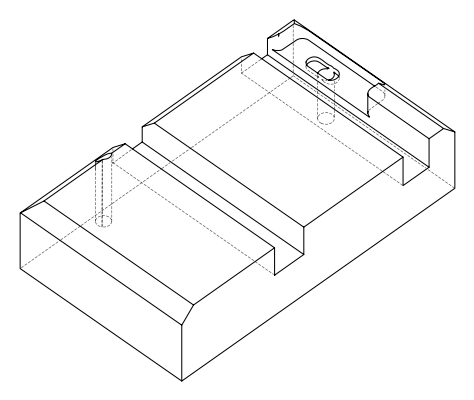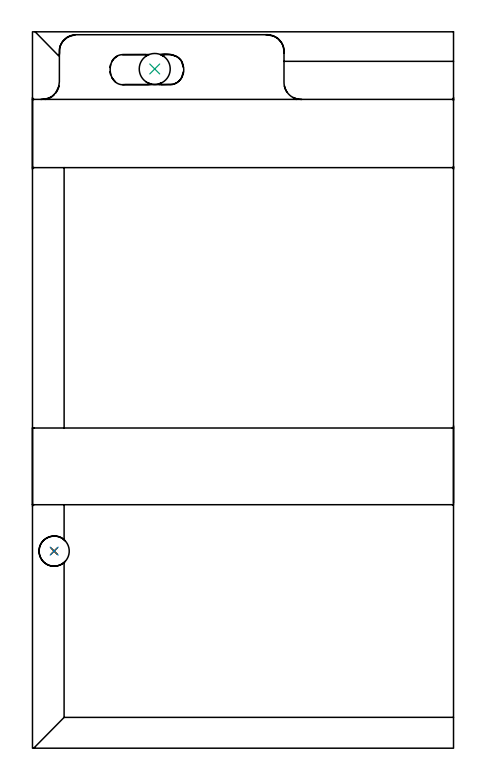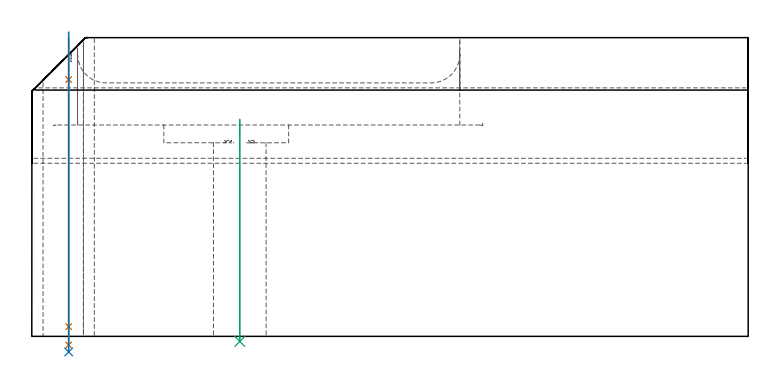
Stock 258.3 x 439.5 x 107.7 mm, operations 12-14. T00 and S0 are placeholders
(PLAN: 14 operations, 8 tool changes, 88.7 min)
(1 AREA_MILL | FG_CHAMFER_SURFACE | UGT0205_001 | 9.32 min | 33015 mm3)
(2 AREA_MILL_1 | FG_CHAMFER_SURFACE_1 | UGT0205_001 | 7.9 min | 29440 mm3)
(3 AREA_MILL_2 | FG_CHAMFER_SURFACE_2 | UGT0205_001 | 14.25 min | 43846 mm3)
(4 AREA_MILL_3 | FG_CHAMFER_SURFACE_3 | UGT0205_001 | 8.02 min | 38534 mm3)
(5 AREA_MILL_4 | FG_CHAMFER_SURFACE_4 | UGT0205_001 | 1.92 min | 7139 mm3)
(6 MILL_OPEN_POCKET | POCKET_OPEN | UGT0201_094 | Follow Part, ap 5, ae 75% | 39.57 min | 874861 mm3)
(7 MILL_RECTANGULAR_POCKET | POCKET_RECTANGULAR_STRAIGHT | NXT0201_011 | Follow Part, ap 3, ae 75% | 0.74 min | 4906 mm3)
(8 MILL_RECTANGULAR_SLOT | SLOT_RECTANGULAR | UGT0201_019 | Follow Part, ap 10, ae 75% | 2.8 min | 145771 mm3)
(9 MILL_RECTANGULAR_SLOT_1 | SLOT_RECTANGULAR_1 | UGT0201_019 | Follow Part, ap 10, ae 75% | 2.78 min | 149111 mm3)
(10 SPOT_DRILL | STEP1HOLE | NXT0321_9005460120000 | 0.05 min | 33 mm3)
(11 DRILL_BLIND_HOLE_INTO_CENTER | STEP1HOLE | NXT0301_046 | 0.05 min | 225 mm3)
(12 GUN_DRILL_THROUGH_HOLE | STEP1HOLE | UGT0307_003 | 0.53 min | 3782 mm3)
(13 SPADE_DRILL_TO_ENLARGE_THROUGH_HOLE | STEP1HOLE | UGT0306_009 | 0.46 min | 23327 mm3)
(14 INDEXABLE_INSERT_DRILL_THROUGH_HOLE_FROM_SOLID | STEP1HOLE_1 | NXT0302_009 | 0.33 min | 19817 mm3)
(TOOL UGT0205_001 | Chamfer Mill 20 x 3 x 45 deg. | D20 FL50 Z2)
(TOOL UGT0201_094 | End mill 20 mm | D20 FL38 Z4)
(TOOL NXT0201_011 | ENDMILL 12mm [2P460-1200-NA 1630] | D12 FL38 Z6)
(TOOL UGT0201_019 | End mill 40 mm | D40 FL63 Z6)
(TOOL NXT0321_9005460120000 | NC Spot Drill, 142deg, 12mm, Carbide, Uncoated | D12 PA142 FL30 Z2)
(TOOL NXT0301_046 | Carbide Drill 7.5mm [860.1-0750-038A1-MM 2214] | D7.5 PA140 FL53 Z2)
(TOOL UGT0307_003 | Gun Drill 7 mm | D7 PA130 FL24 Z1)
(TOOL UGT0306_009 | Spade Drill 18.5mm | D18.5 PA132 FL10 Z2)
(TOOL NXT0302_009 | Index. Insert Drill 19mm [880-D1900L25-05] | D19 PA176 FL95 Z2)
(OP 12 GUN_DRILL_THROUGH_HOLE)
G17 G21 G94 G90
T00 M6
G54
G17 G0 G90 X13.3 Y120.9 M8
G43 Z117.7 H0
Z107.541
S716 M3
G94 G1 Z92.592 F125. M26
G4 X.084
Z3.5 F250.
G4 X.084
Z-3.132 F125.
G4 X.084
M5
M9
G0 Z107.541
Z117.7
M2
(OP 13 SPADE_DRILL_TO_ENLARGE_THROUGH_HOLE)
G17 G21 G94 G90
T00 M6
G54
G17 G0 G90 X13.3 Y120.9 S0 M3
G43 Z117.7 H0
G94 G73 G98 Z-5.618 F250. Q16.188 R109.7
G80
M5
M2
(OP 14 INDEXABLE_INSERT_DRILL_THROUGH_HOLE_FROM_SOLID)
G17 G21 G94 G90
T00 M6
G54
G17 G0 G90 X75. Y416.7 S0 M3
G43 Z117.7 H1
G94 G81 G98 Z-1.832 F250. R78.2
G80
M5
M2
